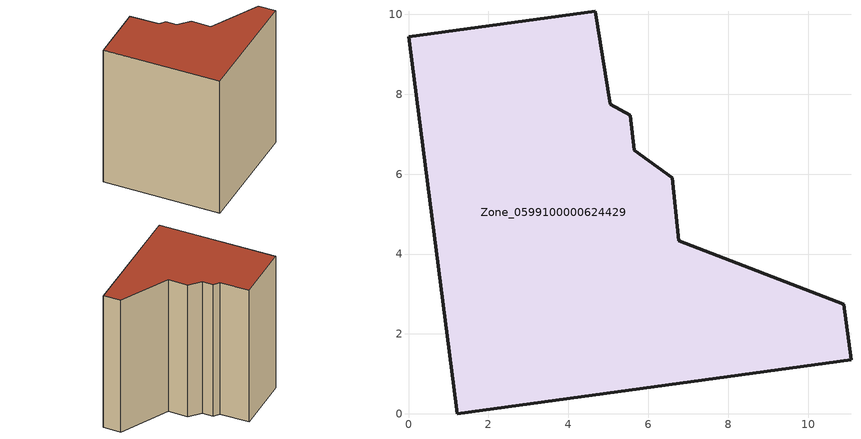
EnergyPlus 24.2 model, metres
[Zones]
Zone_0599100000624429
 floor ground (C_G): 5.65,6.6 6.6,5.91 6.77,4.33 10.89,2.75 11.07,1.35 1.22,0 0,9.44 4.67,10.08 5.05,7.75 5.55,7.48 z0
 wall outside (C_F): 1.22,0 11.07,1.35 10.89,2.75 6.77,4.33 6.6,5.91 5.65,6.6 5.55,7.48 5.05,7.75 4.67,10.08 0,9.44 1.22,0 z0:11.94
 roof outside (C_R): 4.67,10.08 0,9.44 1.22,0 11.07,1.35 10.89,2.75 6.77,4.33 6.6,5.91 5.65,6.6 5.55,7.48 5.05,7.75 z11.94
[BUILDING]
Pand.0599100000624429: North Axis=0; Terrain=City; Loads Convergence Tolerance Value=0.04; Temperature Convergence Tolerance Value=0.4; Solar Distribution=FullExterior; Maximum Number of Warmup Days=25; Minimum Number of Warmup Days=1
[Site:Location]
Rotterdam.The.Hague.AP_ZH_NLD Design_Conditions: Latitude=51.96; Longitude=4.45; Time Zone=1; Elevation=-4.5
[SITE:GROUNDTEMPERATURE:BUILDINGSURFACE]
18, 18, 18, 18, 18, 18, 18, 18, 18, 18, 18, 18
[MATERIAL] Thermal Absorptance=0.9; Solar Absorptance=0.7; Visible Absorptance=0.7
Name | Roughness | Thickness | Conductivity | Density | Specific Heat
G.TI.1946 | MediumSmooth | 0.15 | 1 | 540 | 1210
F.TI.1946 | Rough | 0.3 | 0.857143 | 1920 | 840
R.TI.1946 | MediumRough | 0.2 | 0.1 | 1500 | 1000
[CONSTRUCTION]
C_G: G.TI.1946
C_F: F.TI.1946
C_R: R.TI.1946
[ZONE]
Zone_0599100000624429: Type=1; Multiplier=1; Ceiling Height=Autocalculate; Volume=Autocalculate; Floor Area=autocalculate; Part of Total Floor Area=Yes
[ZONEINFILTRATION:DESIGNFLOWRATE]
Infil_Zone_0599100000624429: Zone or ZoneList or Space or SpaceList=Zone_0599100000624429; Schedule=AlwaysOn; Design Flow Rate Calculation Method=Flow/Area; Flow Rate per Floor Area=0.003; Constant Term Coefficient=1; Temperature Term Coefficient=0; Velocity Term Coefficient=0; Velocity Squared Term Coefficient=0
[HVACTEMPLATE:ZONE:IDEALLOADSAIRSYSTEM]
Zone_0599100000624429: Maximum Heating Supply Air Temperature=50; Minimum Cooling Supply Air Temperature=13; Maximum Heating Supply Air Humidity Ratio=0.0156; Minimum Cooling Supply Air Humidity Ratio=0.0077; Heating Limit=NoLimit; Cooling Limit=NoLimit; Dehumidification Control Type=ConstantSensibleHeatRatio; Cooling Sensible Heat Ratio=0.7; Dehumidification Setpoint=60; Humidification Control Type=None; Humidification Setpoint=30; Outdoor Air Method=None; Outdoor Air Flow Rate per Person=0.00944; Outdoor Air Flow Rate per Zone Floor Area=0; Outdoor Air Flow Rate per Zone=0; Demand Controlled Ventilation Type=None; Outdoor Air Economizer Type=NoEconomizer; Heat Recovery Type=None; Sensible Heat Recovery Effectiveness=0.7; Latent Heat Recovery Effectiveness=0.65
[ZONECONTROL:THERMOSTAT]
ThermostatControl_Zone_0599100000624429: Zone or ZoneList=Zone_0599100000624429; Control Type Schedule=DualSetpointControlType; Control 1=Thermostat_Zone_0599100000624429; Temperature Difference Between Cutout And Setpoint=0
[THERMOSTATSETPOINT:DUALSETPOINT]
Thermostat_Zone_0599100000624429: Heating Setpoint Temperature Schedule=HeatingSetpoint_Zone_0599100000624429; Cooling Setpoint Temperature Schedule=CoolingSetpoint_Zone_0599100000624429
[SCHEDULE:COMPACT]
HeatingSetpoint_Zone_0599100000624429: Through: 12/31, For: AllDays, Until: 24:00, 21
CoolingSetpoint_Zone_0599100000624429: Through: 12/31, For: AllDays, Until: 24:00, 24
DualSetpointControlType: Through: 12/31, For: AllDays, Until: 24:00, 4
AlwaysOn: Through: 12/31, For: AllDays, Until: 24:00, 1
